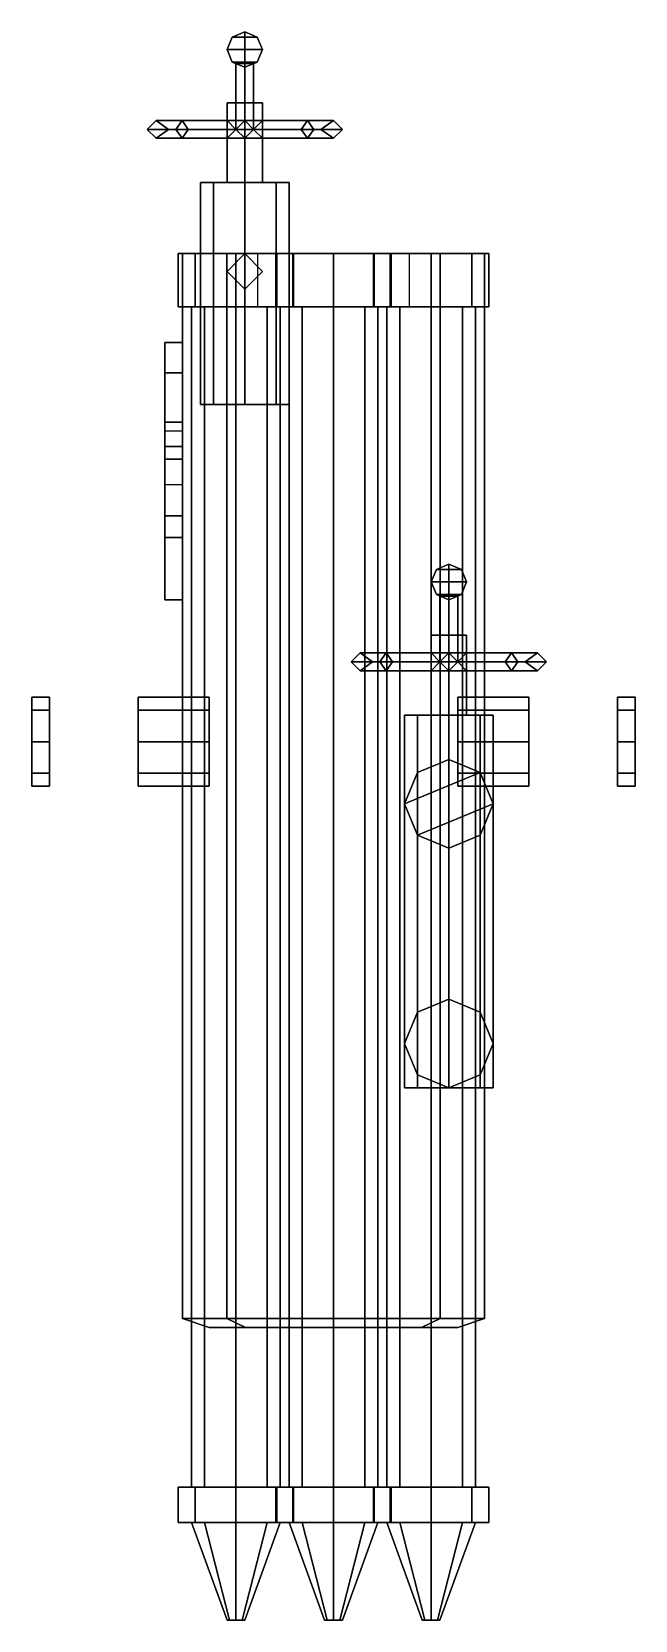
# Model space of a CAD drawing. Extents: x -0.34 to 0.34, y -0.99 to 0.8.
import ezdxf

# ---------------------------------------------------------------- set-up
doc = ezdxf.new("R2010")
doc.units = 0
doc.layers.add('SLEEVE', color=5, linetype='CONTINUOUS')

msp = doc.modelspace()

# ---------------------------------------------------------------- linework, layer by layer
at = {"layer": 'SLEEVE'}
for points in [[(-0.12, 0.78, 0.34), (-0.1141, 0.7941, 0.34), (-0.1, 0.7941, 0.3259), (-0.1, 0.78, 0.32)], [(-0.1, 0.78, 0.36), (-0.1, 0.7941, 0.3541), (-0.1141, 0.7941, 0.34), (-0.12, 0.78, 0.34)], [(-0.1141, 0.7941, 0.34), (-0.1, 0.8, 0.34), (-0.1, 0.8, 0.34), (-0.1, 0.7941, 0.3259)], [(-0.1, 0.7941, 0.3541), (-0.1, 0.8, 0.34), (-0.1, 0.8, 0.34), (-0.1141, 0.7941, 0.34)], [(-0.1, 0.7941, 0.3259), (-0.1, 0.8, 0.34), (-0.1, 0.8, 0.34), (-0.0859, 0.7941, 0.34)], [(-0.0859, 0.7941, 0.34), (-0.1, 0.8, 0.34), (-0.1, 0.8, 0.34), (-0.1, 0.7941, 0.3541)], [(-0.1, 0.78, 0.32), (-0.1, 0.7941, 0.3259), (-0.0859, 0.7941, 0.34), (-0.08, 0.78, 0.34)], [(-0.08, 0.78, 0.34), (-0.0859, 0.7941, 0.34), (-0.1, 0.7941, 0.3541), (-0.1, 0.78, 0.36)], [(-0.1141, 0.7659, 0.34), (-0.12, 0.78, 0.34), (-0.1, 0.78, 0.32), (-0.1, 0.7659, 0.3259)], [(-0.1, 0.7659, 0.3541), (-0.1, 0.78, 0.36), (-0.12, 0.78, 0.34), (-0.1141, 0.7659, 0.34)], [(-0.1, 0.7659, 0.3259), (-0.1, 0.78, 0.32), (-0.08, 0.78, 0.34), (-0.0859, 0.7659, 0.34)], [(-0.0859, 0.7659, 0.34), (-0.08, 0.78, 0.34), (-0.1, 0.78, 0.36), (-0.1, 0.7659, 0.3541)], [(-0.1, 0.76, 0.34), (-0.1141, 0.7659, 0.34), (-0.1, 0.7659, 0.3259), (-0.1, 0.76, 0.34)], [(-0.1, 0.76, 0.34), (-0.1, 0.7659, 0.3541), (-0.1141, 0.7659, 0.34), (-0.1, 0.76, 0.34)], [(-0.1, 0.7641, 0.35), (-0.11, 0.7641, 0.34), (-0.11, 0.69, 0.34), (-0.1, 0.69, 0.35)], [(-0.11, 0.7641, 0.34), (-0.1, 0.7641, 0.33), (-0.1, 0.69, 0.33), (-0.11, 0.69, 0.34)], [(-0.1, 0.76, 0.34), (-0.1, 0.7659, 0.3259), (-0.0859, 0.7659, 0.34), (-0.1, 0.76, 0.34)], [(-0.1, 0.76, 0.34), (-0.0859, 0.7659, 0.34), (-0.1, 0.7659, 0.3541), (-0.1, 0.76, 0.34)], [(-0.09, 0.7641, 0.34), (-0.1, 0.7641, 0.35), (-0.1, 0.69, 0.35), (-0.09, 0.69, 0.34)], [(-0.1, 0.7641, 0.33), (-0.09, 0.7641, 0.34), (-0.09, 0.69, 0.34), (-0.1, 0.69, 0.33)], [(-0.1, 0.72, 0.46), (-0.12, 0.72, 0.44), (-0.12, 0.63, 0.44), (-0.1, 0.63, 0.46)], [(-0.12, 0.72, 0.44), (-0.1, 0.72, 0.42), (-0.1, 0.63, 0.42), (-0.12, 0.63, 0.44)], [(-0.08, 0.72, 0.44), (-0.1, 0.72, 0.42), (-0.12, 0.72, 0.44), (-0.1, 0.72, 0.46)], [(-0.08, 0.72, 0.44), (-0.1, 0.72, 0.46), (-0.1, 0.63, 0.46), (-0.08, 0.63, 0.44)], [(-0.1, 0.72, 0.42), (-0.08, 0.72, 0.44), (-0.08, 0.63, 0.44), (-0.1, 0.63, 0.42)], [(-0.1707, 0.7, 0.3693), (-0.1778, 0.69, 0.3622), (-0.21, 0.69, 0.44), (-0.2, 0.7, 0.44)], [(-0.2, 0.7, 0.44), (-0.21, 0.69, 0.44), (-0.1778, 0.69, 0.5178), (-0.1707, 0.7, 0.5107)], [(-0.1859, 0.69, 0.45), (-0.2, 0.7, 0.44), (-0.1707, 0.7, 0.5107), (-0.1636, 0.69, 0.5036)], [(-0.1636, 0.69, 0.3764), (-0.1707, 0.7, 0.3693), (-0.2, 0.7, 0.44), (-0.1859, 0.69, 0.43)], [(-0.2, 0.7, 0.44), (-0.1859, 0.69, 0.45), (-0.11, 0.69, 0.45), (-0.12, 0.7, 0.44)], [(-0.1859, 0.69, 0.43), (-0.2, 0.7, 0.44), (-0.12, 0.7, 0.44), (-0.11, 0.69, 0.43)], [(-0.1707, 0.7, 0.5107), (-0.1778, 0.69, 0.5178), (-0.1, 0.69, 0.55), (-0.1, 0.7, 0.54)], [(-0.1, 0.7, 0.34), (-0.1, 0.69, 0.33), (-0.1778, 0.69, 0.3622), (-0.1707, 0.7, 0.3693)], [(-0.1636, 0.69, 0.5036), (-0.1707, 0.7, 0.5107), (-0.1, 0.7, 0.54), (-0.11, 0.69, 0.5259)], [(-0.11, 0.69, 0.3541), (-0.1, 0.7, 0.34), (-0.1707, 0.7, 0.3693), (-0.1636, 0.69, 0.3764)], [(-0.11, 0.69, 0.5259), (-0.1, 0.7, 0.54), (-0.1, 0.7, 0.46), (-0.11, 0.69, 0.45)], [(-0.1, 0.7, 0.34), (-0.11, 0.69, 0.3541), (-0.11, 0.69, 0.43), (-0.1, 0.7, 0.42)], [(-0.09, 0.69, 0.5259), (-0.1, 0.7, 0.54), (-0.0293, 0.7, 0.5107), (-0.0364, 0.69, 0.5036)], [(-0.1, 0.7, 0.54), (-0.1, 0.69, 0.55), (-0.0222, 0.69, 0.5178), (-0.0293, 0.7, 0.5107)], [(-0.1, 0.7, 0.54), (-0.09, 0.69, 0.5259), (-0.09, 0.69, 0.45), (-0.1, 0.7, 0.46)], [(-0.0364, 0.69, 0.3764), (-0.0293, 0.7, 0.3693), (-0.1, 0.7, 0.34), (-0.09, 0.69, 0.3541)], [(-0.0293, 0.7, 0.3693), (-0.0222, 0.69, 0.3622), (-0.1, 0.69, 0.33), (-0.1, 0.7, 0.34)], [(-0.09, 0.69, 0.3541), (-0.1, 0.7, 0.34), (-0.1, 0.7, 0.42), (-0.09, 0.69, 0.43)], [(-0.0141, 0.69, 0.45), (0, 0.7, 0.44), (-0.08, 0.7, 0.44), (-0.09, 0.69, 0.45)], [(0, 0.7, 0.44), (-0.0141, 0.69, 0.43), (-0.09, 0.69, 0.43), (-0.08, 0.7, 0.44)], [(-0.0141, 0.69, 0.43), (0, 0.7, 0.44), (-0.0293, 0.7, 0.3693), (-0.0364, 0.69, 0.3764)], [(-0.0364, 0.69, 0.5036), (-0.0293, 0.7, 0.5107), (0, 0.7, 0.44), (-0.0141, 0.69, 0.45)], [(0, 0.7, 0.44), (0.01, 0.69, 0.44), (-0.0222, 0.69, 0.3622), (-0.0293, 0.7, 0.3693)], [(-0.0293, 0.7, 0.5107), (-0.0222, 0.69, 0.5178), (0.01, 0.69, 0.44), (0, 0.7, 0.44)], [(-0.1778, 0.69, 0.3622), (-0.1707, 0.68, 0.3693), (-0.2, 0.68, 0.44), (-0.21, 0.69, 0.44)], [(-0.21, 0.69, 0.44), (-0.2, 0.68, 0.44), (-0.1707, 0.68, 0.5107), (-0.1778, 0.69, 0.5178)], [(-0.2, 0.68, 0.44), (-0.1859, 0.69, 0.45), (-0.1636, 0.69, 0.5036), (-0.1707, 0.68, 0.5107)], [(-0.1707, 0.68, 0.3693), (-0.1636, 0.69, 0.3764), (-0.1859, 0.69, 0.43), (-0.2, 0.68, 0.44)], [(-0.1859, 0.69, 0.45), (-0.2, 0.68, 0.44), (-0.12, 0.68, 0.44), (-0.11, 0.69, 0.45)], [(-0.2, 0.68, 0.44), (-0.1859, 0.69, 0.43), (-0.11, 0.69, 0.43), (-0.12, 0.68, 0.44)], [(-0.1778, 0.69, 0.5178), (-0.1707, 0.68, 0.5107), (-0.1, 0.68, 0.54), (-0.1, 0.69, 0.55)], [(-0.1, 0.69, 0.33), (-0.1, 0.68, 0.34), (-0.1707, 0.68, 0.3693), (-0.1778, 0.69, 0.3622)], [(-0.1707, 0.68, 0.5107), (-0.1636, 0.69, 0.5036), (-0.11, 0.69, 0.5259), (-0.1, 0.68, 0.54)], [(-0.1, 0.68, 0.34), (-0.11, 0.69, 0.3541), (-0.1636, 0.69, 0.3764), (-0.1707, 0.68, 0.3693)], [(-0.1, 0.68, 0.54), (-0.11, 0.69, 0.5259), (-0.11, 0.69, 0.45), (-0.1, 0.68, 0.46)], [(-0.11, 0.69, 0.3541), (-0.1, 0.68, 0.34), (-0.1, 0.68, 0.42), (-0.11, 0.69, 0.43)], [(-0.1, 0.68, 0.54), (-0.09, 0.69, 0.5259), (-0.0364, 0.69, 0.5036), (-0.0293, 0.68, 0.5107)], [(-0.1, 0.69, 0.55), (-0.1, 0.68, 0.54), (-0.0293, 0.68, 0.5107), (-0.0222, 0.69, 0.5178)], [(-0.09, 0.69, 0.5259), (-0.1, 0.68, 0.54), (-0.1, 0.68, 0.46), (-0.09, 0.69, 0.45)], [(-0.0293, 0.68, 0.3693), (-0.0364, 0.69, 0.3764), (-0.09, 0.69, 0.3541), (-0.1, 0.68, 0.34)], [(-0.0222, 0.69, 0.3622), (-0.0293, 0.68, 0.3693), (-0.1, 0.68, 0.34), (-0.1, 0.69, 0.33)], [(-0.1, 0.68, 0.34), (-0.09, 0.69, 0.3541), (-0.09, 0.69, 0.43), (-0.1, 0.68, 0.42)], [(0, 0.68, 0.44), (-0.0141, 0.69, 0.45), (-0.09, 0.69, 0.45), (-0.08, 0.68, 0.44)], [(-0.0141, 0.69, 0.43), (0, 0.68, 0.44), (-0.08, 0.68, 0.44), (-0.09, 0.69, 0.43)], [(0, 0.68, 0.44), (-0.0141, 0.69, 0.43), (-0.0364, 0.69, 0.3764), (-0.0293, 0.68, 0.3693)], [(-0.0293, 0.68, 0.5107), (-0.0364, 0.69, 0.5036), (-0.0141, 0.69, 0.45), (0, 0.68, 0.44)], [(0.01, 0.69, 0.44), (0, 0.68, 0.44), (-0.0293, 0.68, 0.3693), (-0.0222, 0.69, 0.3622)], [(-0.0222, 0.69, 0.5178), (-0.0293, 0.68, 0.5107), (0, 0.68, 0.44), (0.01, 0.69, 0.44)], [(-0.1354, 0.63, 0.4754), (-0.15, 0.63, 0.44), (-0.15, 0.38, 0.44), (-0.1354, 0.38, 0.4754)], [(-0.15, 0.63, 0.44), (-0.1354, 0.63, 0.4046), (-0.1354, 0.38, 0.4046), (-0.15, 0.38, 0.44)], [(-0.0646, 0.63, 0.4754), (-0.15, 0.63, 0.44), (-0.1354, 0.63, 0.4754), (-0.1, 0.63, 0.49)], [(-0.05, 0.63, 0.44), (-0.1354, 0.63, 0.4046), (-0.15, 0.63, 0.44), (-0.0646, 0.63, 0.4754)], [(-0.1, 0.63, 0.49), (-0.1354, 0.63, 0.4754), (-0.1354, 0.38, 0.4754), (-0.1, 0.38, 0.49)], [(-0.1354, 0.63, 0.4046), (-0.1, 0.63, 0.39), (-0.1, 0.38, 0.39), (-0.1354, 0.38, 0.4046)], [(-0.0646, 0.63, 0.4046), (-0.1, 0.63, 0.39), (-0.1354, 0.63, 0.4046), (-0.05, 0.63, 0.44)], [(-0.0646, 0.63, 0.4754), (-0.1, 0.63, 0.49), (-0.1, 0.38, 0.49), (-0.0646, 0.38, 0.4754)], [(-0.1, 0.63, 0.39), (-0.0646, 0.63, 0.4046), (-0.0646, 0.38, 0.4046), (-0.1, 0.38, 0.39)], [(-0.05, 0.63, 0.44), (-0.0646, 0.63, 0.4754), (-0.0646, 0.38, 0.4754), (-0.05, 0.38, 0.44)], [(-0.0646, 0.63, 0.4046), (-0.05, 0.63, 0.44), (-0.05, 0.38, 0.44), (-0.0646, 0.38, 0.4046)], [(-0.045, 0.55, -0.22), (-0.156, 0.55, -0.266), (-0.175, 0.55, -0.22), (-0.045, 0.55, -0.1614)], [(-0.175, 0.55, -0.22), (-0.156, 0.55, -0.266), (-0.156, 0.49, -0.266), (-0.175, 0.49, -0.22)], [(-0.156, 0.55, -0.174), (-0.175, 0.55, -0.22), (-0.175, 0.49, -0.22), (-0.156, 0.49, -0.174)], [(-0.045, 0.55, -0.1614), (-0.175, 0.55, -0.22), (-0.156, 0.55, -0.174), (-0.0852, 0.55, -0.1447)], [(-0.1202, 0.55, 0.1102), (-0.17, 0.55, -0.01), (-0.17, -0.65, -0.01), (-0.1202, -0.65, 0.1102)], [(-0.17, 0.55, -0.01), (-0.1202, 0.55, -0.1302), (-0.1202, -0.65, -0.1302), (-0.17, -0.65, -0.01)], [(-0.17, 0.55, -0.01), (-0.1202, 0.55, 0.1102), (-0.099, 0.55, 0.089), (-0.14, 0.55, -0.01)], [(-0.1202, 0.55, -0.1302), (-0.17, 0.55, -0.01), (-0.14, 0.55, -0.01), (-0.099, 0.55, -0.109)], [(-0.064, 0.55, -0.266), (-0.11, 0.55, -0.285), (-0.156, 0.55, -0.266), (-0.045, 0.55, -0.22)], [(-0.156, 0.55, -0.266), (-0.11, 0.55, -0.285), (-0.11, 0.49, -0.285), (-0.156, 0.49, -0.266)], [(-0.0852, 0.55, -0.1447), (-0.156, 0.55, -0.174), (-0.156, 0.49, -0.174), (-0.0852, 0.49, -0.1447)], [(0, 0.55, 0.16), (-0.1202, 0.55, 0.1102), (-0.1202, -0.65, 0.1102), (0, -0.65, 0.16)], [(-0.1202, 0.55, -0.1302), (0, 0.55, -0.18), (0, -0.65, -0.18), (-0.1202, -0.65, -0.1302)], [(-0.1202, 0.55, 0.1102), (0, 0.55, 0.16), (0, 0.55, 0.13), (-0.099, 0.55, 0.089)], [(0, 0.55, -0.18), (-0.1202, 0.55, -0.1302), (-0.099, 0.55, -0.109), (0, 0.55, -0.15)], [(-0.1, 0.55, 0.11), (-0.12, 0.53, 0.11), (-0.12, 0.53, 0.4), (-0.1, 0.55, 0.39)], [(-0.11, 0.55, -0.285), (-0.064, 0.55, -0.266), (-0.064, 0.49, -0.266), (-0.11, 0.49, -0.285)], [(-0.08, 0.53, 0.12), (-0.1, 0.55, 0.11), (-0.1, 0.55, 0.39), (-0.08, 0.53, 0.4)], [(0.065, 0.55, -0.27), (-0.046, 0.55, -0.316), (-0.065, 0.55, -0.27), (0.046, 0.55, -0.224)], [(0.046, 0.55, -0.224), (-0.065, 0.55, -0.27), (-0.046, 0.55, -0.224), (0, 0.55, -0.205)], [(-0.065, 0.55, -0.27), (-0.046, 0.55, -0.316), (-0.046, 0.49, -0.316), (-0.065, 0.49, -0.27)], [(-0.046, 0.55, -0.224), (-0.065, 0.55, -0.27), (-0.065, 0.49, -0.27), (-0.046, 0.49, -0.224)], [(-0.064, 0.55, -0.266), (-0.045, 0.55, -0.22), (-0.045, 0.49, -0.22), (-0.064, 0.49, -0.266)], [(0.046, 0.55, -0.316), (0, 0.55, -0.335), (-0.046, 0.55, -0.316), (0.065, 0.55, -0.27)], [(-0.046, 0.55, -0.316), (0, 0.55, -0.335), (0, 0.49, -0.335), (-0.046, 0.49, -0.316)], [(0, 0.55, -0.205), (-0.046, 0.55, -0.224), (-0.046, 0.49, -0.224), (0, 0.49, -0.205)], [(-0.045, 0.55, -0.22), (-0.045, 0.55, -0.1614), (-0.045, 0.49, -0.1614), (-0.045, 0.49, -0.22)], [(0.1202, 0.55, 0.1102), (0, 0.55, 0.16), (0, -0.65, 0.16), (0.1202, -0.65, 0.1102)], [(0, 0.55, -0.18), (0.1202, 0.55, -0.1302), (0.1202, -0.65, -0.1302), (0, -0.65, -0.18)], [(0, 0.55, -0.335), (0.046, 0.55, -0.316), (0.046, 0.49, -0.316), (0, 0.49, -0.335)], [(0.046, 0.55, -0.224), (0, 0.55, -0.205), (0, 0.49, -0.205), (0.046, 0.49, -0.224)], [(0, 0.55, 0.16), (0.1202, 0.55, 0.1102), (0.099, 0.55, 0.089), (0, 0.55, 0.13)], [(0.1202, 0.55, -0.1302), (0, 0.55, -0.18), (0, 0.55, -0.15), (0.099, 0.55, -0.109)], [(0.045, 0.55, -0.1614), (0.045, 0.55, -0.22), (0.045, 0.49, -0.22), (0.045, 0.49, -0.1614)], [(0.045, 0.55, -0.22), (0.064, 0.55, -0.266), (0.064, 0.49, -0.266), (0.045, 0.49, -0.22)], [(0.175, 0.55, -0.22), (0.064, 0.55, -0.266), (0.045, 0.55, -0.22), (0.156, 0.55, -0.174)], [(0.156, 0.55, -0.174), (0.045, 0.55, -0.22), (0.045, 0.55, -0.1614), (0.0852, 0.55, -0.1447)], [(0.046, 0.55, -0.316), (0.065, 0.55, -0.27), (0.065, 0.49, -0.27), (0.046, 0.49, -0.316)], [(0.065, 0.55, -0.27), (0.046, 0.55, -0.224), (0.046, 0.49, -0.224), (0.065, 0.49, -0.27)], [(0.064, 0.55, -0.266), (0.11, 0.55, -0.285), (0.11, 0.49, -0.285), (0.064, 0.49, -0.266)], [(0.156, 0.55, -0.266), (0.11, 0.55, -0.285), (0.064, 0.55, -0.266), (0.175, 0.55, -0.22)], [(0.156, 0.55, -0.174), (0.0852, 0.55, -0.1447), (0.0852, 0.49, -0.1447), (0.156, 0.49, -0.174)], [(0.1202, 0.55, 0.1102), (0.17, 0.55, -0.01), (0.14, 0.55, -0.01), (0.099, 0.55, 0.089)], [(0.17, 0.55, -0.01), (0.1202, 0.55, -0.1302), (0.099, 0.55, -0.109), (0.14, 0.55, -0.01)], [(0.11, 0.55, -0.285), (0.156, 0.55, -0.266), (0.156, 0.49, -0.266), (0.11, 0.49, -0.285)], [(0.17, 0.55, -0.01), (0.1202, 0.55, 0.1102), (0.1202, -0.65, 0.1102), (0.17, -0.65, -0.01)], [(0.1202, 0.55, -0.1302), (0.17, 0.55, -0.01), (0.17, -0.65, -0.01), (0.1202, -0.65, -0.1302)], [(0.175, 0.55, -0.22), (0.156, 0.55, -0.174), (0.156, 0.49, -0.174), (0.175, 0.49, -0.22)], [(0.156, 0.55, -0.266), (0.175, 0.55, -0.22), (0.175, 0.49, -0.22), (0.156, 0.49, -0.266)], [(-0.12, 0.53, 0.11), (-0.1, 0.51, 0.11), (-0.1, 0.51, 0.39), (-0.12, 0.53, 0.4)], [(-0.1, 0.51, 0.11), (-0.08, 0.53, 0.12), (-0.08, 0.53, 0.4), (-0.1, 0.51, 0.39)], [(-0.175, 0.49, -0.22), (-0.156, 0.49, -0.266), (-0.1454, 0.49, -0.2554), (-0.16, 0.49, -0.22)], [(-0.156, 0.49, -0.174), (-0.175, 0.49, -0.22), (-0.16, 0.49, -0.22), (-0.1454, 0.49, -0.1846)], [(-0.16, 0.49, -0.22), (-0.1454, 0.49, -0.2554), (-0.1454, -0.84, -0.2554), (-0.16, -0.84, -0.22)], [(-0.1454, 0.49, -0.1846), (-0.16, 0.49, -0.22), (-0.16, -0.84, -0.22), (-0.1454, -0.84, -0.1846)], [(-0.156, 0.49, -0.266), (-0.11, 0.49, -0.285), (-0.11, 0.49, -0.27), (-0.1454, 0.49, -0.2554)], [(-0.0852, 0.49, -0.1447), (-0.156, 0.49, -0.174), (-0.1454, 0.49, -0.1846), (-0.11, 0.49, -0.17)], [(-0.1454, 0.49, -0.2554), (-0.11, 0.49, -0.27), (-0.11, -0.84, -0.27), (-0.1454, -0.84, -0.2554)], [(-0.11, 0.49, -0.17), (-0.1454, 0.49, -0.1846), (-0.1454, -0.84, -0.1846), (-0.11, -0.84, -0.17)], [(-0.11, 0.49, -0.285), (-0.064, 0.49, -0.266), (-0.0746, 0.49, -0.2554), (-0.11, 0.49, -0.27)], [(-0.11, 0.49, -0.27), (-0.0746, 0.49, -0.2554), (-0.0746, -0.84, -0.2554), (-0.11, -0.84, -0.27)], [(-0.0746, 0.49, -0.1846), (-0.11, 0.49, -0.17), (-0.11, -0.84, -0.17), (-0.0746, -0.84, -0.1846)], [(-0.045, 0.49, -0.1614), (-0.0852, 0.49, -0.1447), (-0.11, 0.49, -0.17), (-0.0746, 0.49, -0.1846)], [(-0.064, 0.49, -0.266), (-0.045, 0.49, -0.22), (-0.06, 0.49, -0.22), (-0.0746, 0.49, -0.2554)], [(-0.0746, 0.49, -0.2554), (-0.06, 0.49, -0.22), (-0.06, -0.84, -0.22), (-0.0746, -0.84, -0.2554)], [(-0.06, 0.49, -0.22), (-0.0746, 0.49, -0.1846), (-0.0746, -0.84, -0.1846), (-0.06, -0.84, -0.22)], [(-0.045, 0.49, -0.22), (-0.045, 0.49, -0.1614), (-0.0746, 0.49, -0.1846), (-0.06, 0.49, -0.22)], [(-0.065, 0.49, -0.27), (-0.046, 0.49, -0.316), (-0.0354, 0.49, -0.3054), (-0.05, 0.49, -0.27)], [(-0.046, 0.49, -0.224), (-0.065, 0.49, -0.27), (-0.05, 0.49, -0.27), (-0.0354, 0.49, -0.2346)], [(-0.05, 0.49, -0.27), (-0.0354, 0.49, -0.3054), (-0.0354, -0.84, -0.3054), (-0.05, -0.84, -0.27)], [(-0.0354, 0.49, -0.2346), (-0.05, 0.49, -0.27), (-0.05, -0.84, -0.27), (-0.0354, -0.84, -0.2346)], [(-0.046, 0.49, -0.316), (0, 0.49, -0.335), (0, 0.49, -0.32), (-0.0354, 0.49, -0.3054)], [(0, 0.49, -0.205), (-0.046, 0.49, -0.224), (-0.0354, 0.49, -0.2346), (0, 0.49, -0.22)], [(-0.0354, 0.49, -0.3054), (0, 0.49, -0.32), (0, -0.84, -0.32), (-0.0354, -0.84, -0.3054)], [(0, 0.49, -0.22), (-0.0354, 0.49, -0.2346), (-0.0354, -0.84, -0.2346), (0, -0.84, -0.22)], [(0.046, 0.49, -0.224), (0, 0.49, -0.205), (0, 0.49, -0.22), (0.0354, 0.49, -0.2346)], [(0, 0.49, -0.335), (0.046, 0.49, -0.316), (0.0354, 0.49, -0.3054), (0, 0.49, -0.32)], [(0, 0.49, -0.32), (0.0354, 0.49, -0.3054), (0.0354, -0.84, -0.3054), (0, -0.84, -0.32)], [(0.0354, 0.49, -0.2346), (0, 0.49, -0.22), (0, -0.84, -0.22), (0.0354, -0.84, -0.2346)], [(0.065, 0.49, -0.27), (0.046, 0.49, -0.224), (0.0354, 0.49, -0.2346), (0.05, 0.49, -0.27)], [(0.046, 0.49, -0.316), (0.065, 0.49, -0.27), (0.05, 0.49, -0.27), (0.0354, 0.49, -0.3054)], [(0.0354, 0.49, -0.3054), (0.05, 0.49, -0.27), (0.05, -0.84, -0.27), (0.0354, -0.84, -0.3054)], [(0.05, 0.49, -0.27), (0.0354, 0.49, -0.2346), (0.0354, -0.84, -0.2346), (0.05, -0.84, -0.27)], [(0.045, 0.49, -0.22), (0.064, 0.49, -0.266), (0.0746, 0.49, -0.2554), (0.06, 0.49, -0.22)], [(0.045, 0.49, -0.1614), (0.045, 0.49, -0.22), (0.06, 0.49, -0.22), (0.0746, 0.49, -0.1846)], [(0.0852, 0.49, -0.1447), (0.045, 0.49, -0.1614), (0.0746, 0.49, -0.1846), (0.11, 0.49, -0.17)], [(0.0746, 0.49, -0.1846), (0.06, 0.49, -0.22), (0.06, -0.84, -0.22), (0.0746, -0.84, -0.1846)], [(0.06, 0.49, -0.22), (0.0746, 0.49, -0.2554), (0.0746, -0.84, -0.2554), (0.06, -0.84, -0.22)], [(0.064, 0.49, -0.266), (0.11, 0.49, -0.285), (0.11, 0.49, -0.27), (0.0746, 0.49, -0.2554)], [(0.11, 0.49, -0.17), (0.0746, 0.49, -0.1846), (0.0746, -0.84, -0.1846), (0.11, -0.84, -0.17)], [(0.0746, 0.49, -0.2554), (0.11, 0.49, -0.27), (0.11, -0.84, -0.27), (0.0746, -0.84, -0.2554)], [(0.156, 0.49, -0.174), (0.0852, 0.49, -0.1447), (0.11, 0.49, -0.17), (0.1454, 0.49, -0.1846)], [(0.1454, 0.49, -0.1846), (0.11, 0.49, -0.17), (0.11, -0.84, -0.17), (0.1454, -0.84, -0.1846)], [(0.11, 0.49, -0.27), (0.1454, 0.49, -0.2554), (0.1454, -0.84, -0.2554), (0.11, -0.84, -0.27)], [(0.11, 0.49, -0.285), (0.156, 0.49, -0.266), (0.1454, 0.49, -0.2554), (0.11, 0.49, -0.27)], [(0.16, 0.49, -0.22), (0.1454, 0.49, -0.1846), (0.1454, -0.84, -0.1846), (0.16, -0.84, -0.22)], [(0.1454, 0.49, -0.2554), (0.16, 0.49, -0.22), (0.16, -0.84, -0.22), (0.1454, -0.84, -0.2554)], [(0.156, 0.49, -0.266), (0.175, 0.49, -0.22), (0.16, 0.49, -0.22), (0.1454, 0.49, -0.2554)], [(0.175, 0.49, -0.22), (0.156, 0.49, -0.174), (0.1454, 0.49, -0.1846), (0.16, 0.49, -0.22)], [(-0.17, 0.4157, 0.1722), (-0.17, 0.45), (-0.19, 0.45), (-0.19, 0.4157, 0.1722)], [(-0.17, 0.45), (-0.17, 0.4157, -0.1722), (-0.19, 0.4157, -0.1722), (-0.19, 0.45)], [(-0.19, 0.36), (-0.19, 0.3326, 0.1378), (-0.19, 0.4157, 0.1722), (-0.19, 0.45)], [(-0.19, 0.3326, -0.1378), (-0.19, 0.36), (-0.19, 0.45), (-0.19, 0.4157, -0.1722)], [(-0.17, 0.3326, 0.1378), (-0.17, 0.36), (-0.17, 0.45), (-0.17, 0.4157, 0.1722)], [(-0.17, 0.36), (-0.17, 0.3326, -0.1378), (-0.17, 0.4157, -0.1722), (-0.17, 0.45)], [(-0.17, 0.3182, 0.38), (-0.17, 0.4157, 0.1722), (-0.19, 0.4157, 0.1722), (-0.19, 0.3182, 0.38)], [(-0.17, 0.4157, -0.1722), (-0.17, 0.35, -0.3), (-0.19, 0.35, -0.3), (-0.19, 0.4157, -0.1722)], [(-0.19, 0.3326, 0.1378), (-0.19, 0.2546, 0.3), (-0.19, 0.3182, 0.38), (-0.19, 0.4157, 0.1722)], [(-0.19, 0.29, -0.2546), (-0.19, 0.3326, -0.1378), (-0.19, 0.4157, -0.1722), (-0.19, 0.35, -0.3)], [(-0.17, 0.2546, 0.3), (-0.17, 0.3326, 0.1378), (-0.17, 0.4157, 0.1722), (-0.17, 0.3182, 0.38)], [(-0.17, 0.3326, -0.1378), (-0.17, 0.29, -0.2546), (-0.17, 0.35, -0.3), (-0.17, 0.4157, -0.1722)], [(-0.1354, 0.38, 0.4754), (-0.15, 0.38, 0.44), (-0.1354, 0.38, 0.4046), (-0.1, 0.38, 0.49)], [(-0.1, 0.38, 0.49), (-0.1354, 0.38, 0.4046), (-0.1, 0.38, 0.39), (-0.0646, 0.38, 0.4754)], [(-0.0646, 0.38, 0.4754), (-0.1, 0.38, 0.39), (-0.0646, 0.38, 0.4046), (-0.05, 0.38, 0.44)], [(-0.17, 0.36), (-0.17, 0.3326, 0.1378), (-0.19, 0.3326, 0.1378), (-0.19, 0.36)], [(-0.17, 0.3326, -0.1378), (-0.17, 0.36), (-0.19, 0.36), (-0.19, 0.3326, -0.1378)], [(-0.17, 0.3326, 0.1378), (-0.17, 0.2546, 0.3), (-0.19, 0.2546, 0.3), (-0.19, 0.3326, 0.1378)], [(-0.17, 0.29, -0.2546), (-0.17, 0.3326, -0.1378), (-0.19, 0.3326, -0.1378), (-0.19, 0.29, -0.2546)], [(-0.17, 0.23, 0.48), (-0.17, 0.3182, 0.38), (-0.19, 0.3182, 0.38), (-0.19, 0.23, 0.48)], [(-0.19, 0.2546, 0.3), (-0.19, 0.16, 0.44), (-0.19, 0.23, 0.48), (-0.19, 0.3182, 0.38)], [(-0.17, 0.16, 0.44), (-0.17, 0.2546, 0.3), (-0.17, 0.3182, 0.38), (-0.17, 0.23, 0.48)], [(-0.17, 0.2546, 0.3), (-0.17, 0.16, 0.44), (-0.19, 0.16, 0.44), (-0.19, 0.2546, 0.3)], [(-0.19, 0.16, 0.44), (-0.17, 0.16, 0.44), (-0.17, 0.23, 0.48), (-0.19, 0.23, 0.48)], [(0.13, 0.1941, 0.2841), (0.13, 0.2, 0.27), (0.13, 0.2, 0.27), (0.1159, 0.1941, 0.27)], [(0.1159, 0.1941, 0.27), (0.13, 0.2, 0.27), (0.13, 0.2, 0.27), (0.13, 0.1941, 0.2559)], [(0.1441, 0.1941, 0.27), (0.13, 0.2, 0.27), (0.13, 0.2, 0.27), (0.13, 0.1941, 0.2841)], [(0.13, 0.1941, 0.2559), (0.13, 0.2, 0.27), (0.13, 0.2, 0.27), (0.1441, 0.1941, 0.27)], [(0.13, 0.18, 0.29), (0.13, 0.1941, 0.2841), (0.1159, 0.1941, 0.27), (0.11, 0.18, 0.27)], [(0.11, 0.18, 0.27), (0.1159, 0.1941, 0.27), (0.13, 0.1941, 0.2559), (0.13, 0.18, 0.25)], [(0.13, 0.1659, 0.2841), (0.13, 0.18, 0.29), (0.11, 0.18, 0.27), (0.1159, 0.1659, 0.27)], [(0.1159, 0.1659, 0.27), (0.11, 0.18, 0.27), (0.13, 0.18, 0.25), (0.13, 0.1659, 0.2559)], [(0.15, 0.18, 0.27), (0.1441, 0.1941, 0.27), (0.13, 0.1941, 0.2841), (0.13, 0.18, 0.29)], [(0.13, 0.18, 0.25), (0.13, 0.1941, 0.2559), (0.1441, 0.1941, 0.27), (0.15, 0.18, 0.27)], [(0.1441, 0.1659, 0.27), (0.15, 0.18, 0.27), (0.13, 0.18, 0.29), (0.13, 0.1659, 0.2841)], [(0.13, 0.1659, 0.2559), (0.13, 0.18, 0.25), (0.15, 0.18, 0.27), (0.1441, 0.1659, 0.27)], [(0.13, 0.16, 0.27), (0.13, 0.1659, 0.2841), (0.1159, 0.1659, 0.27), (0.13, 0.16, 0.27)], [(0.13, 0.16, 0.27), (0.1159, 0.1659, 0.27), (0.13, 0.1659, 0.2559), (0.13, 0.16, 0.27)], [(0.12, 0.1641, 0.27), (0.13, 0.1641, 0.26), (0.13, 0.09, 0.26), (0.12, 0.09, 0.27)], [(0.13, 0.1641, 0.28), (0.12, 0.1641, 0.27), (0.12, 0.09, 0.27), (0.13, 0.09, 0.28)], [(0.13, 0.16, 0.27), (0.1441, 0.1659, 0.27), (0.13, 0.1659, 0.2841), (0.13, 0.16, 0.27)], [(0.13, 0.16, 0.27), (0.13, 0.1659, 0.2559), (0.1441, 0.1659, 0.27), (0.13, 0.16, 0.27)], [(0.13, 0.1641, 0.26), (0.14, 0.1641, 0.27), (0.14, 0.09, 0.27), (0.13, 0.09, 0.26)], [(0.14, 0.1641, 0.27), (0.13, 0.1641, 0.28), (0.13, 0.09, 0.28), (0.14, 0.09, 0.27)], [(0.15, 0.12, 0.37), (0.13, 0.12, 0.35), (0.11, 0.12, 0.37), (0.13, 0.12, 0.39)], [(0.11, 0.12, 0.37), (0.13, 0.12, 0.35), (0.13, 0.03, 0.35), (0.11, 0.03, 0.37)], [(0.13, 0.12, 0.39), (0.11, 0.12, 0.37), (0.11, 0.03, 0.37), (0.13, 0.03, 0.39)], [(0.13, 0.12, 0.35), (0.15, 0.12, 0.37), (0.15, 0.03, 0.37), (0.13, 0.03, 0.35)], [(0.15, 0.12, 0.37), (0.13, 0.12, 0.39), (0.13, 0.03, 0.39), (0.15, 0.03, 0.37)], [(0.03, 0.1, 0.37), (0.02, 0.09, 0.37), (0.0522, 0.09, 0.4478), (0.0593, 0.1, 0.4407)], [(0.0593, 0.1, 0.2993), (0.0522, 0.09, 0.2922), (0.02, 0.09, 0.37), (0.03, 0.1, 0.37)], [(0.02, 0.09, 0.37), (0.03, 0.08, 0.37), (0.0593, 0.08, 0.4407), (0.0522, 0.09, 0.4478)], [(0.0522, 0.09, 0.2922), (0.0593, 0.08, 0.2993), (0.03, 0.08, 0.37), (0.02, 0.09, 0.37)], [(0.0441, 0.09, 0.36), (0.03, 0.1, 0.37), (0.11, 0.1, 0.37), (0.12, 0.09, 0.36)], [(0.03, 0.1, 0.37), (0.0441, 0.09, 0.38), (0.12, 0.09, 0.38), (0.11, 0.1, 0.37)], [(0.0664, 0.09, 0.3064), (0.0593, 0.1, 0.2993), (0.03, 0.1, 0.37), (0.0441, 0.09, 0.36)], [(0.0441, 0.09, 0.38), (0.03, 0.1, 0.37), (0.0593, 0.1, 0.4407), (0.0664, 0.09, 0.4336)], [(0.03, 0.08, 0.37), (0.0441, 0.09, 0.36), (0.12, 0.09, 0.36), (0.11, 0.08, 0.37)], [(0.0441, 0.09, 0.38), (0.03, 0.08, 0.37), (0.11, 0.08, 0.37), (0.12, 0.09, 0.38)], [(0.0593, 0.08, 0.2993), (0.0664, 0.09, 0.3064), (0.0441, 0.09, 0.36), (0.03, 0.08, 0.37)], [(0.03, 0.08, 0.37), (0.0441, 0.09, 0.38), (0.0664, 0.09, 0.4336), (0.0593, 0.08, 0.4407)], [(0.13, 0.1, 0.27), (0.13, 0.09, 0.26), (0.0522, 0.09, 0.2922), (0.0593, 0.1, 0.2993)], [(0.0593, 0.1, 0.4407), (0.0522, 0.09, 0.4478), (0.13, 0.09, 0.48), (0.13, 0.1, 0.47)], [(0.13, 0.09, 0.26), (0.13, 0.08, 0.27), (0.0593, 0.08, 0.2993), (0.0522, 0.09, 0.2922)], [(0.0522, 0.09, 0.4478), (0.0593, 0.08, 0.4407), (0.13, 0.08, 0.47), (0.13, 0.09, 0.48)], [(0.12, 0.09, 0.2841), (0.13, 0.1, 0.27), (0.0593, 0.1, 0.2993), (0.0664, 0.09, 0.3064)], [(0.0664, 0.09, 0.4336), (0.0593, 0.1, 0.4407), (0.13, 0.1, 0.47), (0.12, 0.09, 0.4559)], [(0.13, 0.08, 0.27), (0.12, 0.09, 0.2841), (0.0664, 0.09, 0.3064), (0.0593, 0.08, 0.2993)], [(0.0593, 0.08, 0.4407), (0.0664, 0.09, 0.4336), (0.12, 0.09, 0.4559), (0.13, 0.08, 0.47)], [(0.13, 0.1, 0.27), (0.12, 0.09, 0.2841), (0.12, 0.09, 0.36), (0.13, 0.1, 0.35)], [(0.12, 0.09, 0.4559), (0.13, 0.1, 0.47), (0.13, 0.1, 0.39), (0.12, 0.09, 0.38)], [(0.12, 0.09, 0.2841), (0.13, 0.08, 0.27), (0.13, 0.08, 0.35), (0.12, 0.09, 0.36)], [(0.13, 0.08, 0.47), (0.12, 0.09, 0.4559), (0.12, 0.09, 0.38), (0.13, 0.08, 0.39)], [(0.14, 0.09, 0.2841), (0.13, 0.1, 0.27), (0.13, 0.1, 0.35), (0.14, 0.09, 0.36)], [(0.2007, 0.1, 0.2993), (0.2078, 0.09, 0.2922), (0.13, 0.09, 0.26), (0.13, 0.1, 0.27)], [(0.1936, 0.09, 0.3064), (0.2007, 0.1, 0.2993), (0.13, 0.1, 0.27), (0.14, 0.09, 0.2841)], [(0.13, 0.1, 0.47), (0.14, 0.09, 0.4559), (0.14, 0.09, 0.38), (0.13, 0.1, 0.39)], [(0.13, 0.1, 0.47), (0.13, 0.09, 0.48), (0.2078, 0.09, 0.4478), (0.2007, 0.1, 0.4407)], [(0.14, 0.09, 0.4559), (0.13, 0.1, 0.47), (0.2007, 0.1, 0.4407), (0.1936, 0.09, 0.4336)], [(0.13, 0.08, 0.27), (0.14, 0.09, 0.2841), (0.14, 0.09, 0.36), (0.13, 0.08, 0.35)], [(0.2078, 0.09, 0.2922), (0.2007, 0.08, 0.2993), (0.13, 0.08, 0.27), (0.13, 0.09, 0.26)], [(0.2007, 0.08, 0.2993), (0.1936, 0.09, 0.3064), (0.14, 0.09, 0.2841), (0.13, 0.08, 0.27)], [(0.14, 0.09, 0.4559), (0.13, 0.08, 0.47), (0.13, 0.08, 0.39), (0.14, 0.09, 0.38)], [(0.13, 0.09, 0.48), (0.13, 0.08, 0.47), (0.2007, 0.08, 0.4407), (0.2078, 0.09, 0.4478)], [(0.13, 0.08, 0.47), (0.14, 0.09, 0.4559), (0.1936, 0.09, 0.4336), (0.2007, 0.08, 0.4407)], [(0.23, 0.1, 0.37), (0.2159, 0.09, 0.36), (0.14, 0.09, 0.36), (0.15, 0.1, 0.37)], [(0.2159, 0.09, 0.38), (0.23, 0.1, 0.37), (0.15, 0.1, 0.37), (0.14, 0.09, 0.38)], [(0.2159, 0.09, 0.36), (0.23, 0.08, 0.37), (0.15, 0.08, 0.37), (0.14, 0.09, 0.36)], [(0.23, 0.08, 0.37), (0.2159, 0.09, 0.38), (0.14, 0.09, 0.38), (0.15, 0.08, 0.37)], [(0.2159, 0.09, 0.36), (0.23, 0.1, 0.37), (0.2007, 0.1, 0.2993), (0.1936, 0.09, 0.3064)], [(0.1936, 0.09, 0.4336), (0.2007, 0.1, 0.4407), (0.23, 0.1, 0.37), (0.2159, 0.09, 0.38)], [(0.23, 0.08, 0.37), (0.2159, 0.09, 0.36), (0.1936, 0.09, 0.3064), (0.2007, 0.08, 0.2993)], [(0.2007, 0.08, 0.4407), (0.1936, 0.09, 0.4336), (0.2159, 0.09, 0.38), (0.23, 0.08, 0.37)], [(0.2007, 0.1, 0.4407), (0.2078, 0.09, 0.4478), (0.24, 0.09, 0.37), (0.23, 0.1, 0.37)], [(0.23, 0.1, 0.37), (0.24, 0.09, 0.37), (0.2078, 0.09, 0.2922), (0.2007, 0.1, 0.2993)], [(0.2078, 0.09, 0.4478), (0.2007, 0.08, 0.4407), (0.23, 0.08, 0.37), (0.24, 0.09, 0.37)], [(0.24, 0.09, 0.37), (0.23, 0.08, 0.37), (0.2007, 0.08, 0.2993), (0.2078, 0.09, 0.2922)], [(-0.32, 0.0354, 0.0354), (-0.32, 0.05), (-0.34, 0.05), (-0.34, 0.0354, 0.0354)], [(-0.32, 0.05), (-0.32, 0.0354, -0.0354), (-0.34, 0.0354, -0.0354), (-0.34, 0.05)], [(-0.34, 0.0354, -0.0354), (-0.34, -0.05), (-0.34, -0.0354, 0.0354), (-0.34, 0.05)], [(-0.34, 0.05), (-0.34, -0.0354, 0.0354), (-0.34, 0, 0.05), (-0.34, 0.0354, 0.0354)], [(-0.14, 0.0354, 0.0354), (-0.14, 0.05), (-0.22, 0.05), (-0.22, 0.0354, 0.0354)], [(-0.14, 0.05), (-0.14, 0.0354, -0.0354), (-0.22, 0.0354, -0.0354), (-0.22, 0.05)], [(0.14, 0.0354, -0.0354), (0.14, 0.05), (0.22, 0.05), (0.22, 0.0354, -0.0354)], [(0.14, 0.05), (0.14, 0.0354, 0.0354), (0.22, 0.0354, 0.0354), (0.22, 0.05)], [(0.32, 0.0354, -0.0354), (0.32, 0.05), (0.34, 0.05), (0.34, 0.0354, -0.0354)], [(0.32, 0.05), (0.32, 0.0354, 0.0354), (0.34, 0.0354, 0.0354), (0.34, 0.05)], [(0.34, -0.0354, -0.0354), (0.34, 0.05), (0.34, 0.0354, 0.0354), (0.34, -0.05)], [(0.34, 0, -0.05), (0.34, 0.0354, -0.0354), (0.34, 0.05), (0.34, -0.0354, -0.0354)], [(-0.32, 0, 0.05), (-0.32, 0.0354, 0.0354), (-0.34, 0.0354, 0.0354), (-0.34, 0, 0.05)], [(-0.32, 0.0354, -0.0354), (-0.32, 0, -0.05), (-0.34, 0, -0.05), (-0.34, 0.0354, -0.0354)], [(-0.34, 0, -0.05), (-0.34, -0.0354, -0.0354), (-0.34, -0.05), (-0.34, 0.0354, -0.0354)], [(-0.14, 0, 0.05), (-0.14, 0.0354, 0.0354), (-0.22, 0.0354, 0.0354), (-0.22, 0, 0.05)], [(-0.14, 0.0354, -0.0354), (-0.14, 0, -0.05), (-0.22, 0, -0.05), (-0.22, 0.0354, -0.0354)], [(0.18, 0.03, 0.37), (0.0946, 0.03, 0.3346), (0.08, 0.03, 0.37), (0.1654, 0.03, 0.4054)], [(0.1654, 0.03, 0.4054), (0.08, 0.03, 0.37), (0.0946, 0.03, 0.4054), (0.13, 0.03, 0.42)], [(0.08, 0.03, 0.37), (0.0946, 0.03, 0.3346), (0.0946, -0.39, 0.3346), (0.08, -0.39, 0.37)], [(0.0946, 0.03, 0.4054), (0.08, 0.03, 0.37), (0.08, -0.39, 0.37), (0.0946, -0.39, 0.4054)], [(0.1654, 0.03, 0.3346), (0.13, 0.03, 0.32), (0.0946, 0.03, 0.3346), (0.18, 0.03, 0.37)], [(0.0946, 0.03, 0.3346), (0.13, 0.03, 0.32), (0.13, -0.39, 0.32), (0.0946, -0.39, 0.3346)], [(0.13, 0.03, 0.42), (0.0946, 0.03, 0.4054), (0.0946, -0.39, 0.4054), (0.13, -0.39, 0.42)], [(0.13, 0.03, 0.32), (0.1654, 0.03, 0.3346), (0.1654, -0.39, 0.3346), (0.13, -0.39, 0.32)], [(0.1654, 0.03, 0.4054), (0.13, 0.03, 0.42), (0.13, -0.39, 0.42), (0.1654, -0.39, 0.4054)], [(0.14, 0, -0.05), (0.14, 0.0354, -0.0354), (0.22, 0.0354, -0.0354), (0.22, 0, -0.05)], [(0.14, 0.0354, 0.0354), (0.14, 0, 0.05), (0.22, 0, 0.05), (0.22, 0.0354, 0.0354)], [(0.1654, 0.03, 0.3346), (0.18, 0.03, 0.37), (0.18, -0.39, 0.37), (0.1654, -0.39, 0.3346)], [(0.18, 0.03, 0.37), (0.1654, 0.03, 0.4054), (0.1654, -0.39, 0.4054), (0.18, -0.39, 0.37)], [(0.32, 0, -0.05), (0.32, 0.0354, -0.0354), (0.34, 0.0354, -0.0354), (0.34, 0, -0.05)], [(0.32, 0.0354, 0.0354), (0.32, 0, 0.05), (0.34, 0, 0.05), (0.34, 0.0354, 0.0354)], [(0.34, -0.05), (0.34, 0.0354, 0.0354), (0.34, 0, 0.05), (0.34, -0.0354, 0.0354)], [(-0.32, -0.0354, 0.0354), (-0.32, 0, 0.05), (-0.34, 0, 0.05), (-0.34, -0.0354, 0.0354)], [(-0.32, 0, -0.05), (-0.32, -0.0354, -0.0354), (-0.34, -0.0354, -0.0354), (-0.34, 0, -0.05)], [(-0.14, -0.0354, 0.0354), (-0.14, 0, 0.05), (-0.22, 0, 0.05), (-0.22, -0.0354, 0.0354)], [(-0.14, 0, -0.05), (-0.14, -0.0354, -0.0354), (-0.22, -0.0354, -0.0354), (-0.22, 0, -0.05)], [(0.14, -0.0354, -0.0354), (0.14, 0, -0.05), (0.22, 0, -0.05), (0.22, -0.0354, -0.0354)], [(0.14, 0, 0.05), (0.14, -0.0354, 0.0354), (0.22, -0.0354, 0.0354), (0.22, 0, 0.05)], [(0.32, -0.0354, -0.0354), (0.32, 0, -0.05), (0.34, 0, -0.05), (0.34, -0.0354, -0.0354)], [(0.32, 0, 0.05), (0.32, -0.0354, 0.0354), (0.34, -0.0354, 0.0354), (0.34, 0, 0.05)], [(-0.32, -0.05), (-0.32, -0.0354, 0.0354), (-0.34, -0.0354, 0.0354), (-0.34, -0.05)], [(-0.32, -0.0354, -0.0354), (-0.32, -0.05), (-0.34, -0.05), (-0.34, -0.0354, -0.0354)], [(-0.14, -0.05), (-0.14, -0.0354, 0.0354), (-0.22, -0.0354, 0.0354), (-0.22, -0.05)], [(-0.14, -0.0354, -0.0354), (-0.14, -0.05), (-0.22, -0.05), (-0.22, -0.0354, -0.0354)], [(0.13, -0.02, 0.51), (0.0946, -0.0346, 0.51), (0.08, -0.07, 0.51), (0.1654, -0.0346, 0.51)], [(0.0946, -0.0346, 0.29), (0.08, -0.07, 0.29), (0.08, -0.07, 0.51), (0.0946, -0.0346, 0.51)], [(0.1654, -0.0346, 0.51), (0.08, -0.07, 0.51), (0.0946, -0.1054, 0.51), (0.18, -0.07, 0.51)], [(0.13, -0.02, 0.29), (0.0946, -0.0346, 0.29), (0.0946, -0.0346, 0.51), (0.13, -0.02, 0.51)], [(0.1654, -0.0346, 0.29), (0.13, -0.02, 0.29), (0.13, -0.02, 0.51), (0.1654, -0.0346, 0.51)], [(0.14, -0.05), (0.14, -0.0354, -0.0354), (0.22, -0.0354, -0.0354), (0.22, -0.05)], [(0.14, -0.0354, 0.0354), (0.14, -0.05), (0.22, -0.05), (0.22, -0.0354, 0.0354)], [(0.18, -0.07, 0.29), (0.1654, -0.0346, 0.29), (0.1654, -0.0346, 0.51), (0.18, -0.07, 0.51)], [(0.32, -0.05), (0.32, -0.0354, -0.0354), (0.34, -0.0354, -0.0354), (0.34, -0.05)], [(0.32, -0.0354, 0.0354), (0.32, -0.05), (0.34, -0.05), (0.34, -0.0354, 0.0354)], [(0.08, -0.07, 0.29), (0.0946, -0.1054, 0.29), (0.0946, -0.1054, 0.51), (0.08, -0.07, 0.51)], [(0.18, -0.07, 0.51), (0.0946, -0.1054, 0.51), (0.13, -0.12, 0.51), (0.1654, -0.1054, 0.51)], [(0.1654, -0.1054, 0.29), (0.18, -0.07, 0.29), (0.18, -0.07, 0.51), (0.1654, -0.1054, 0.51)], [(0.0946, -0.1054, 0.29), (0.13, -0.12, 0.29), (0.13, -0.12, 0.51), (0.0946, -0.1054, 0.51)], [(0.13, -0.12, 0.29), (0.1654, -0.1054, 0.29), (0.1654, -0.1054, 0.51), (0.13, -0.12, 0.51)], [(0.13, -0.29), (0.0946, -0.3046), (0.0946, -0.3046, 0.3346), (0.13, -0.29, 0.32)], [(0.1654, -0.3046), (0.13, -0.29), (0.13, -0.29, 0.32), (0.1654, -0.3046, 0.3346)], [(0.0946, -0.3046), (0.08, -0.34), (0.08, -0.34, 0.37), (0.0946, -0.3046, 0.3346)], [(0.18, -0.34), (0.1654, -0.3046), (0.1654, -0.3046, 0.3346), (0.18, -0.34, 0.37)], [(0.08, -0.34), (0.0946, -0.3754), (0.0946, -0.3754, 0.3346), (0.08, -0.34, 0.37)], [(0.1654, -0.3754), (0.18, -0.34), (0.18, -0.34, 0.37), (0.1654, -0.3754, 0.3346)], [(0.0946, -0.3754), (0.13, -0.39), (0.13, -0.39, 0.32), (0.0946, -0.3754, 0.3346)], [(0.13, -0.39), (0.1654, -0.3754), (0.1654, -0.3754, 0.3346), (0.13, -0.39, 0.32)], [(0.0946, -0.39, 0.4054), (0.08, -0.39, 0.37), (0.0946, -0.39, 0.3346), (0.13, -0.39, 0.42)], [(0.13, -0.39, 0.42), (0.0946, -0.39, 0.3346), (0.13, -0.39, 0.32), (0.1654, -0.39, 0.4054)], [(0.1654, -0.39, 0.4054), (0.13, -0.39, 0.32), (0.1654, -0.39, 0.3346), (0.18, -0.39, 0.37)], [(-0.1202, -0.65, 0.1102), (-0.17, -0.65, -0.01), (-0.14, -0.66, -0.01), (-0.099, -0.66, 0.089)], [(-0.17, -0.65, -0.01), (-0.1202, -0.65, -0.1302), (-0.099, -0.66, -0.109), (-0.14, -0.66, -0.01)], [(0, -0.65, 0.16), (-0.1202, -0.65, 0.1102), (-0.099, -0.66, 0.089), (0, -0.66, 0.13)], [(-0.1202, -0.65, -0.1302), (0, -0.65, -0.18), (0, -0.66, -0.15), (-0.099, -0.66, -0.109)], [(0.1202, -0.65, 0.1102), (0, -0.65, 0.16), (0, -0.66, 0.13), (0.099, -0.66, 0.089)], [(0, -0.65, -0.18), (0.1202, -0.65, -0.1302), (0.099, -0.66, -0.109), (0, -0.66, -0.15)], [(0.17, -0.65, -0.01), (0.1202, -0.65, 0.1102), (0.099, -0.66, 0.089), (0.14, -0.66, -0.01)], [(0.1202, -0.65, -0.1302), (0.17, -0.65, -0.01), (0.14, -0.66, -0.01), (0.099, -0.66, -0.109)], [(-0.16, -0.84, -0.22), (-0.1454, -0.84, -0.2554), (-0.156, -0.84, -0.266), (-0.175, -0.84, -0.22)], [(-0.1454, -0.84, -0.1846), (-0.16, -0.84, -0.22), (-0.175, -0.84, -0.22), (-0.156, -0.84, -0.174)], [(-0.175, -0.84, -0.22), (-0.156, -0.84, -0.266), (-0.156, -0.88, -0.266), (-0.175, -0.88, -0.22)], [(-0.156, -0.84, -0.174), (-0.175, -0.84, -0.22), (-0.175, -0.88, -0.22), (-0.156, -0.88, -0.174)], [(-0.1454, -0.84, -0.2554), (-0.11, -0.84, -0.27), (-0.11, -0.84, -0.285), (-0.156, -0.84, -0.266)], [(-0.11, -0.84, -0.17), (-0.1454, -0.84, -0.1846), (-0.156, -0.84, -0.174), (-0.11, -0.84, -0.155)], [(-0.156, -0.84, -0.266), (-0.11, -0.84, -0.285), (-0.11, -0.88, -0.285), (-0.156, -0.88, -0.266)], [(-0.11, -0.84, -0.155), (-0.156, -0.84, -0.174), (-0.156, -0.88, -0.174), (-0.11, -0.88, -0.155)], [(-0.0746, -0.84, -0.1846), (-0.11, -0.84, -0.17), (-0.11, -0.84, -0.155), (-0.064, -0.84, -0.174)], [(-0.11, -0.84, -0.27), (-0.0746, -0.84, -0.2554), (-0.064, -0.84, -0.266), (-0.11, -0.84, -0.285)], [(-0.11, -0.84, -0.285), (-0.064, -0.84, -0.266), (-0.064, -0.88, -0.266), (-0.11, -0.88, -0.285)], [(-0.064, -0.84, -0.174), (-0.11, -0.84, -0.155), (-0.11, -0.88, -0.155), (-0.064, -0.88, -0.174)], [(-0.06, -0.84, -0.22), (-0.0746, -0.84, -0.1846), (-0.064, -0.84, -0.174), (-0.045, -0.84, -0.22)], [(-0.0746, -0.84, -0.2554), (-0.06, -0.84, -0.22), (-0.045, -0.84, -0.22), (-0.064, -0.84, -0.266)], [(-0.05, -0.84, -0.27), (-0.0354, -0.84, -0.3054), (-0.046, -0.84, -0.316), (-0.065, -0.84, -0.27)], [(-0.0354, -0.84, -0.2346), (-0.05, -0.84, -0.27), (-0.065, -0.84, -0.27), (-0.046, -0.84, -0.224)], [(-0.065, -0.84, -0.27), (-0.046, -0.84, -0.316), (-0.046, -0.88, -0.316), (-0.065, -0.88, -0.27)], [(-0.046, -0.84, -0.224), (-0.065, -0.84, -0.27), (-0.065, -0.88, -0.27), (-0.046, -0.88, -0.224)], [(-0.064, -0.84, -0.266), (-0.045, -0.84, -0.22), (-0.045, -0.88, -0.22), (-0.064, -0.88, -0.266)], [(-0.045, -0.84, -0.22), (-0.064, -0.84, -0.174), (-0.064, -0.88, -0.174), (-0.045, -0.88, -0.22)], [(-0.0354, -0.84, -0.3054), (0, -0.84, -0.32), (0, -0.84, -0.335), (-0.046, -0.84, -0.316)], [(0, -0.84, -0.22), (-0.0354, -0.84, -0.2346), (-0.046, -0.84, -0.224), (0, -0.84, -0.205)], [(-0.046, -0.84, -0.316), (0, -0.84, -0.335), (0, -0.88, -0.335), (-0.046, -0.88, -0.316)], [(0, -0.84, -0.205), (-0.046, -0.84, -0.224), (-0.046, -0.88, -0.224), (0, -0.88, -0.205)], [(0.0354, -0.84, -0.2346), (0, -0.84, -0.22), (0, -0.84, -0.205), (0.046, -0.84, -0.224)], [(0, -0.84, -0.32), (0.0354, -0.84, -0.3054), (0.046, -0.84, -0.316), (0, -0.84, -0.335)], [(0, -0.84, -0.335), (0.046, -0.84, -0.316), (0.046, -0.88, -0.316), (0, -0.88, -0.335)], [(0.046, -0.84, -0.224), (0, -0.84, -0.205), (0, -0.88, -0.205), (0.046, -0.88, -0.224)], [(0.05, -0.84, -0.27), (0.0354, -0.84, -0.2346), (0.046, -0.84, -0.224), (0.065, -0.84, -0.27)], [(0.0354, -0.84, -0.3054), (0.05, -0.84, -0.27), (0.065, -0.84, -0.27), (0.046, -0.84, -0.316)], [(0.064, -0.84, -0.174), (0.045, -0.84, -0.22), (0.045, -0.88, -0.22), (0.064, -0.88, -0.174)], [(0.045, -0.84, -0.22), (0.064, -0.84, -0.266), (0.064, -0.88, -0.266), (0.045, -0.88, -0.22)], [(0.0746, -0.84, -0.1846), (0.06, -0.84, -0.22), (0.045, -0.84, -0.22), (0.064, -0.84, -0.174)], [(0.06, -0.84, -0.22), (0.0746, -0.84, -0.2554), (0.064, -0.84, -0.266), (0.045, -0.84, -0.22)], [(0.046, -0.84, -0.316), (0.065, -0.84, -0.27), (0.065, -0.88, -0.27), (0.046, -0.88, -0.316)], [(0.065, -0.84, -0.27), (0.046, -0.84, -0.224), (0.046, -0.88, -0.224), (0.065, -0.88, -0.27)], [(0.11, -0.84, -0.155), (0.064, -0.84, -0.174), (0.064, -0.88, -0.174), (0.11, -0.88, -0.155)], [(0.064, -0.84, -0.266), (0.11, -0.84, -0.285), (0.11, -0.88, -0.285), (0.064, -0.88, -0.266)], [(0.11, -0.84, -0.17), (0.0746, -0.84, -0.1846), (0.064, -0.84, -0.174), (0.11, -0.84, -0.155)], [(0.0746, -0.84, -0.2554), (0.11, -0.84, -0.27), (0.11, -0.84, -0.285), (0.064, -0.84, -0.266)], [(0.156, -0.84, -0.174), (0.11, -0.84, -0.155), (0.11, -0.88, -0.155), (0.156, -0.88, -0.174)], [(0.11, -0.84, -0.285), (0.156, -0.84, -0.266), (0.156, -0.88, -0.266), (0.11, -0.88, -0.285)], [(0.11, -0.84, -0.27), (0.1454, -0.84, -0.2554), (0.156, -0.84, -0.266), (0.11, -0.84, -0.285)], [(0.1454, -0.84, -0.1846), (0.11, -0.84, -0.17), (0.11, -0.84, -0.155), (0.156, -0.84, -0.174)], [(0.1454, -0.84, -0.2554), (0.16, -0.84, -0.22), (0.175, -0.84, -0.22), (0.156, -0.84, -0.266)], [(0.16, -0.84, -0.22), (0.1454, -0.84, -0.1846), (0.156, -0.84, -0.174), (0.175, -0.84, -0.22)], [(0.175, -0.84, -0.22), (0.156, -0.84, -0.174), (0.156, -0.88, -0.174), (0.175, -0.88, -0.22)], [(0.156, -0.84, -0.266), (0.175, -0.84, -0.22), (0.175, -0.88, -0.22), (0.156, -0.88, -0.266)], [(-0.175, -0.88, -0.22), (-0.156, -0.88, -0.266), (-0.1454, -0.88, -0.2554), (-0.16, -0.88, -0.22)], [(-0.156, -0.88, -0.174), (-0.175, -0.88, -0.22), (-0.16, -0.88, -0.22), (-0.1454, -0.88, -0.1846)], [(-0.16, -0.88, -0.22), (-0.1454, -0.88, -0.2554), (-0.1171, -0.99, -0.2271), (-0.12, -0.99, -0.22)], [(-0.1454, -0.88, -0.1846), (-0.16, -0.88, -0.22), (-0.12, -0.99, -0.22), (-0.1171, -0.99, -0.2129)], [(-0.156, -0.88, -0.266), (-0.11, -0.88, -0.285), (-0.11, -0.88, -0.27), (-0.1454, -0.88, -0.2554)], [(-0.11, -0.88, -0.155), (-0.156, -0.88, -0.174), (-0.1454, -0.88, -0.1846), (-0.11, -0.88, -0.17)], [(-0.1454, -0.88, -0.2554), (-0.11, -0.88, -0.27), (-0.11, -0.99, -0.23), (-0.1171, -0.99, -0.2271)], [(-0.11, -0.88, -0.17), (-0.1454, -0.88, -0.1846), (-0.1171, -0.99, -0.2129), (-0.11, -0.99, -0.21)], [(-0.064, -0.88, -0.174), (-0.11, -0.88, -0.155), (-0.11, -0.88, -0.17), (-0.0746, -0.88, -0.1846)], [(-0.11, -0.88, -0.285), (-0.064, -0.88, -0.266), (-0.0746, -0.88, -0.2554), (-0.11, -0.88, -0.27)], [(-0.11, -0.88, -0.27), (-0.0746, -0.88, -0.2554), (-0.1029, -0.99, -0.2271), (-0.11, -0.99, -0.23)], [(-0.0746, -0.88, -0.1846), (-0.11, -0.88, -0.17), (-0.11, -0.99, -0.21), (-0.1029, -0.99, -0.2129)], [(-0.0746, -0.88, -0.2554), (-0.06, -0.88, -0.22), (-0.1, -0.99, -0.22), (-0.1029, -0.99, -0.2271)], [(-0.06, -0.88, -0.22), (-0.0746, -0.88, -0.1846), (-0.1029, -0.99, -0.2129), (-0.1, -0.99, -0.22)], [(-0.045, -0.88, -0.22), (-0.064, -0.88, -0.174), (-0.0746, -0.88, -0.1846), (-0.06, -0.88, -0.22)], [(-0.064, -0.88, -0.266), (-0.045, -0.88, -0.22), (-0.06, -0.88, -0.22), (-0.0746, -0.88, -0.2554)], [(-0.065, -0.88, -0.27), (-0.046, -0.88, -0.316), (-0.0354, -0.88, -0.3054), (-0.05, -0.88, -0.27)], [(-0.046, -0.88, -0.224), (-0.065, -0.88, -0.27), (-0.05, -0.88, -0.27), (-0.0354, -0.88, -0.2346)], [(-0.05, -0.88, -0.27), (-0.0354, -0.88, -0.3054), (-0.0071, -0.99, -0.2771), (-0.01, -0.99, -0.27)], [(-0.0354, -0.88, -0.2346), (-0.05, -0.88, -0.27), (-0.01, -0.99, -0.27), (-0.0071, -0.99, -0.2629)], [(-0.046, -0.88, -0.316), (0, -0.88, -0.335), (0, -0.88, -0.32), (-0.0354, -0.88, -0.3054)], [(0, -0.88, -0.205), (-0.046, -0.88, -0.224), (-0.0354, -0.88, -0.2346), (0, -0.88, -0.22)], [(-0.0354, -0.88, -0.3054), (0, -0.88, -0.32), (0, -0.99, -0.28), (-0.0071, -0.99, -0.2771)], [(0, -0.88, -0.22), (-0.0354, -0.88, -0.2346), (-0.0071, -0.99, -0.2629), (0, -0.99, -0.26)], [(0.046, -0.88, -0.224), (0, -0.88, -0.205), (0, -0.88, -0.22), (0.0354, -0.88, -0.2346)], [(0, -0.88, -0.335), (0.046, -0.88, -0.316), (0.0354, -0.88, -0.3054), (0, -0.88, -0.32)], [(0, -0.88, -0.32), (0.0354, -0.88, -0.3054), (0.0071, -0.99, -0.2771), (0, -0.99, -0.28)], [(0.0354, -0.88, -0.2346), (0, -0.88, -0.22), (0, -0.99, -0.26), (0.0071, -0.99, -0.2629)], [(0.0354, -0.88, -0.3054), (0.05, -0.88, -0.27), (0.01, -0.99, -0.27), (0.0071, -0.99, -0.2771)], [(0.05, -0.88, -0.27), (0.0354, -0.88, -0.2346), (0.0071, -0.99, -0.2629), (0.01, -0.99, -0.27)], [(0.065, -0.88, -0.27), (0.046, -0.88, -0.224), (0.0354, -0.88, -0.2346), (0.05, -0.88, -0.27)], [(0.046, -0.88, -0.316), (0.065, -0.88, -0.27), (0.05, -0.88, -0.27), (0.0354, -0.88, -0.3054)], [(0.064, -0.88, -0.174), (0.045, -0.88, -0.22), (0.06, -0.88, -0.22), (0.0746, -0.88, -0.1846)], [(0.045, -0.88, -0.22), (0.064, -0.88, -0.266), (0.0746, -0.88, -0.2554), (0.06, -0.88, -0.22)], [(0.0746, -0.88, -0.1846), (0.06, -0.88, -0.22), (0.1, -0.99, -0.22), (0.1029, -0.99, -0.2129)], [(0.06, -0.88, -0.22), (0.0746, -0.88, -0.2554), (0.1029, -0.99, -0.2271), (0.1, -0.99, -0.22)], [(0.11, -0.88, -0.155), (0.064, -0.88, -0.174), (0.0746, -0.88, -0.1846), (0.11, -0.88, -0.17)], [(0.064, -0.88, -0.266), (0.11, -0.88, -0.285), (0.11, -0.88, -0.27), (0.0746, -0.88, -0.2554)], [(0.11, -0.88, -0.17), (0.0746, -0.88, -0.1846), (0.1029, -0.99, -0.2129), (0.11, -0.99, -0.21)], [(0.0746, -0.88, -0.2554), (0.11, -0.88, -0.27), (0.11, -0.99, -0.23), (0.1029, -0.99, -0.2271)], [(0.1454, -0.88, -0.1846), (0.11, -0.88, -0.17), (0.11, -0.99, -0.21), (0.1171, -0.99, -0.2129)], [(0.11, -0.88, -0.27), (0.1454, -0.88, -0.2554), (0.1171, -0.99, -0.2271), (0.11, -0.99, -0.23)], [(0.11, -0.88, -0.285), (0.156, -0.88, -0.266), (0.1454, -0.88, -0.2554), (0.11, -0.88, -0.27)], [(0.156, -0.88, -0.174), (0.11, -0.88, -0.155), (0.11, -0.88, -0.17), (0.1454, -0.88, -0.1846)], [(0.16, -0.88, -0.22), (0.1454, -0.88, -0.1846), (0.1171, -0.99, -0.2129), (0.12, -0.99, -0.22)], [(0.1454, -0.88, -0.2554), (0.16, -0.88, -0.22), (0.12, -0.99, -0.22), (0.1171, -0.99, -0.2271)], [(0.156, -0.88, -0.266), (0.175, -0.88, -0.22), (0.16, -0.88, -0.22), (0.1454, -0.88, -0.2554)], [(0.175, -0.88, -0.22), (0.156, -0.88, -0.174), (0.1454, -0.88, -0.1846), (0.16, -0.88, -0.22)], [(-0.1029, -0.99, -0.2129), (-0.12, -0.99, -0.22), (-0.1171, -0.99, -0.2271), (-0.1, -0.99, -0.22)], [(-0.11, -0.99, -0.21), (-0.1171, -0.99, -0.2129), (-0.12, -0.99, -0.22), (-0.1029, -0.99, -0.2129)], [(-0.1, -0.99, -0.22), (-0.1171, -0.99, -0.2271), (-0.11, -0.99, -0.23), (-0.1029, -0.99, -0.2271)], [(0.0071, -0.99, -0.2629), (-0.01, -0.99, -0.27), (-0.0071, -0.99, -0.2771), (0.01, -0.99, -0.27)], [(0, -0.99, -0.26), (-0.0071, -0.99, -0.2629), (-0.01, -0.99, -0.27), (0.0071, -0.99, -0.2629)], [(0.01, -0.99, -0.27), (-0.0071, -0.99, -0.2771), (0, -0.99, -0.28), (0.0071, -0.99, -0.2771)], [(0.11, -0.99, -0.21), (0.1029, -0.99, -0.2129), (0.1, -0.99, -0.22), (0.1171, -0.99, -0.2129)], [(0.1171, -0.99, -0.2129), (0.1, -0.99, -0.22), (0.1029, -0.99, -0.2271), (0.12, -0.99, -0.22)], [(0.12, -0.99, -0.22), (0.1029, -0.99, -0.2271), (0.11, -0.99, -0.23), (0.1171, -0.99, -0.2271)]]:
    msp.add_3dface(points, dxfattribs=at)

doc.saveas('drawing.dxf')
